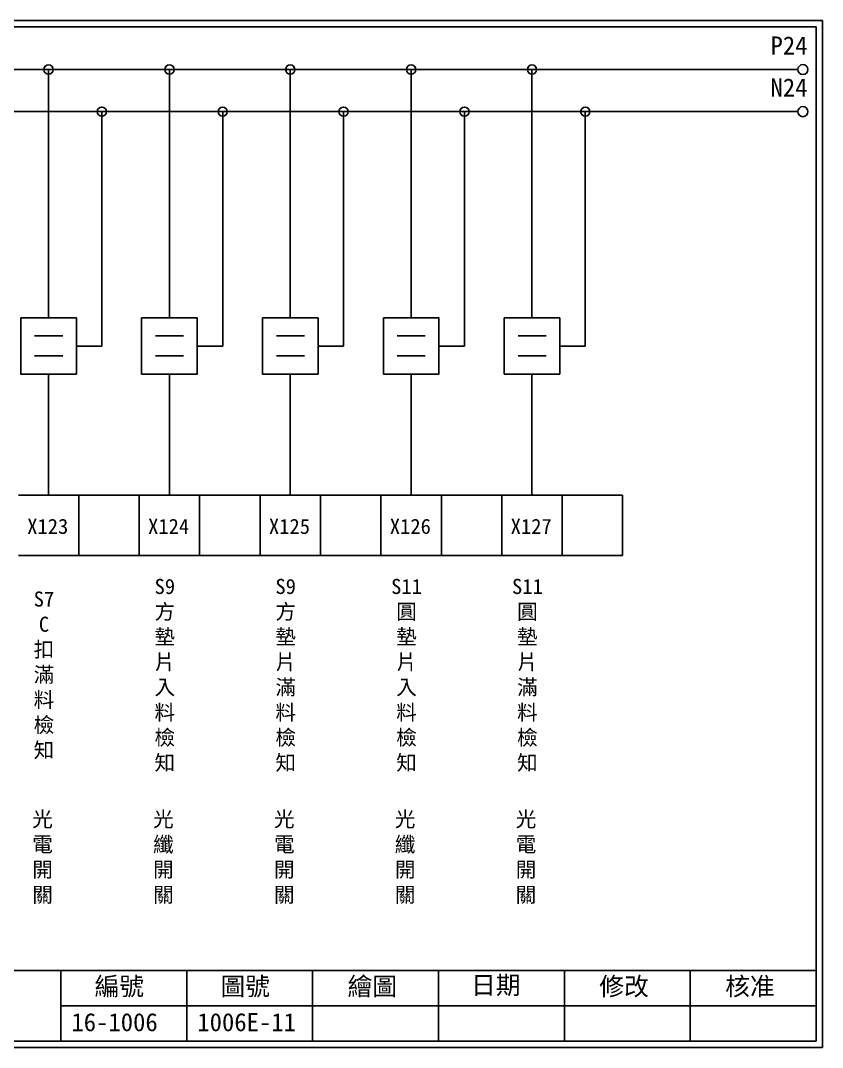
# Model space of a CAD drawing. Extents: x 275 to 562, y 265 to 469.
# Drawn here: x 402.7 to 561.9, y 264.9 to 468.9 of the extents above; entities that cross this region are included whole.
import ezdxf

# ---------------------------------------------------------------- set-up
doc = ezdxf.new("R2010")
doc.units = 0
doc.layers.get('0').update_dxf_attribs({"linetype": 'CONTINUOUS'})
doc.layers.add('圖框層', color=7, linetype='CONTINUOUS')
doc.layers.add('標尺寸層', color=3, linetype='CONTINUOUS')
doc.styles.add('CNS', font='romanc.shx', dxfattribs={"bigfont": 'chineset.shx'})
doc.styles.add('STSL', font='kaiu.ttf')

msp = doc.modelspace()

# ---------------------------------------------------------------- linework, layer by layer
at = {"color": 7}
for p, q in [((418.8, 404.26), (418.8, 450.82)), ((442.8, 404.26), (442.8, 450.82)), ((466.8, 404.26), (466.8, 450.82)), ((490.8, 404.26), (490.8, 450.82)), ((514.8, 404.26), (514.8, 450.82)), ((413.74, 404.26), (418.8, 404.26)), ((437.74, 404.26), (442.8, 404.26)), ((461.74, 404.26), (466.8, 404.26)), ((485.74, 404.26), (490.8, 404.26)), ((509.74, 404.26), (514.8, 404.26))]:
    msp.add_line(p, q, dxfattribs=at)
for points in [[(402.71, 409.84), (413.74, 409.84), (413.74, 398.68), (402.71, 398.68)], [(426.71, 409.84), (437.74, 409.84), (437.74, 398.68), (426.71, 398.68)], [(450.71, 409.84), (461.74, 409.84), (461.74, 398.68), (450.71, 398.68)], [(474.71, 409.84), (485.74, 409.84), (485.74, 398.68), (474.71, 398.68)], [(498.71, 409.84), (509.74, 409.84), (509.74, 398.68), (498.71, 398.68)]]:
    msp.add_lwpolyline(points, close=True, dxfattribs=at)
for centre in [(558.02, 459.17), (558.02, 450.82)]:
    msp.add_circle(centre, 1, dxfattribs=at)
at = {"layer": '圖框層', "color": 7}
for p, q in [((561.9, 468.91), (274.9, 468.91)), ((560.65, 467.66), (276.15, 467.66)), ((560.65, 266.2), (560.65, 467.66)), ((561.9, 264.95), (561.9, 468.91)), ((276.15, 280.2), (560.65, 280.2)), ((410.65, 266.2), (410.65, 280.2)), ((435.65, 266.2), (435.65, 280.2)), ((460.65, 266.2), (460.65, 280.2)), ((485.65, 266.2), (485.65, 280.2)), ((510.65, 266.2), (510.65, 280.2)), ((535.65, 266.2), (535.65, 280.2)), ((410.65, 273.2), (560.65, 273.2)), ((276.15, 266.2), (560.65, 266.2)), ((274.9, 264.95), (561.9, 264.95))]:
    msp.add_line(p, q, dxfattribs=at)
at = {"layer": '標尺寸層', "color": 7}
for p, q in [((279.42, 459.17), (557.02, 459.17)), ((408.22, 409.84), (408.22, 459.17)), ((432.22, 409.84), (432.22, 459.17)), ((456.22, 409.84), (456.22, 459.17)), ((480.22, 409.84), (480.22, 459.17)), ((504.22, 409.84), (504.22, 459.17)), ((279.42, 450.82), (557.02, 450.82)), ((405.46, 406.29), (411.03, 406.29)), ((429.46, 406.29), (435.03, 406.29)), ((453.46, 406.29), (459.03, 406.29)), ((477.46, 406.29), (483.03, 406.29)), ((501.46, 406.29), (507.03, 406.29)), ((405.46, 402.32), (411.03, 402.32)), ((429.46, 402.32), (435.03, 402.32)), ((453.46, 402.32), (459.03, 402.32)), ((477.46, 402.32), (483.03, 402.32)), ((501.46, 402.32), (507.03, 402.32)), ((408.22, 398.68), (408.22, 374.64)), ((432.22, 398.68), (432.22, 374.64)), ((456.22, 398.68), (456.22, 374.64)), ((480.22, 398.68), (480.22, 374.64)), ((504.22, 398.68), (504.22, 374.64)), ((402.22, 374.64), (414.22, 374.64)), ((414.22, 374.64), (414.22, 362.64)), ((414.22, 374.64), (426.22, 374.64)), ((414.22, 362.64), (414.22, 374.64)), ((426.22, 374.64), (426.22, 362.64)), ((426.22, 374.64), (438.22, 374.64)), ((426.22, 362.64), (426.22, 374.64)), ((438.22, 374.64), (438.22, 362.64)), ((438.22, 374.64), (450.22, 374.64)), ((438.22, 362.64), (438.22, 374.64)), ((450.22, 374.64), (450.22, 362.64)), ((450.22, 374.64), (462.22, 374.64)), ((450.22, 362.64), (450.22, 374.64)), ((462.22, 374.64), (462.22, 362.64)), ((462.22, 374.64), (474.22, 374.64)), ((462.22, 362.64), (462.22, 374.64)), ((474.22, 374.64), (474.22, 362.64)), ((474.22, 374.64), (486.22, 374.64)), ((474.22, 362.64), (474.22, 374.64)), ((486.22, 374.64), (486.22, 362.64)), ((486.22, 374.64), (498.22, 374.64)), ((486.22, 362.64), (486.22, 374.64)), ((498.22, 374.64), (498.22, 362.64)), ((498.22, 374.64), (510.22, 374.64)), ((498.22, 362.64), (498.22, 374.64)), ((510.22, 374.64), (510.22, 362.64)), ((510.22, 374.64), (522.22, 374.64)), ((510.22, 362.64), (510.22, 374.64)), ((522.22, 374.64), (522.22, 362.64)), ((414.22, 362.64), (402.22, 362.64)), ((426.22, 362.64), (414.22, 362.64)), ((438.22, 362.64), (426.22, 362.64)), ((450.22, 362.64), (438.22, 362.64)), ((462.22, 362.64), (450.22, 362.64)), ((474.22, 362.64), (462.22, 362.64)), ((486.22, 362.64), (474.22, 362.64)), ((498.22, 362.64), (486.22, 362.64)), ((510.22, 362.64), (498.22, 362.64)), ((522.22, 362.64), (510.22, 362.64))]:
    msp.add_line(p, q, dxfattribs=at)
for centre in [(408.22, 459.17), (432.22, 459.17), (456.22, 459.17), (480.22, 459.17), (504.22, 459.17), (418.8, 450.82), (442.8, 450.82), (466.8, 450.82), (490.8, 450.82), (514.8, 450.82)]:
    msp.add_circle(centre, 0.92, dxfattribs=at)

# ---------------------------------------------------------------- texts
at = {"layer": '圖框層', "color": 7, "style": 'STSL'}
for s, height, p in [('P24', 3.6, (551.58, 462.16)), ('N24', 3.6, (551.58, 453.81)), ('X123', 3, (403.98, 366.95)), ('X124', 3, (427.98, 366.95)), ('X125', 3, (451.98, 366.95)), ('X126', 3, (475.98, 366.95)), ('X127', 3, (499.98, 366.95)), ('繪圖', 3.6, (467.59, 275.29)), ('日期', 3.6, (492.12, 275.53)), ('編號', 3.6, (417.36, 275.28)), ('圖號', 3.6, (442.36, 275.28)), ('修改', 3.6, (517.59, 275.29)), ('核准', 3.6, (542.59, 275.29)), ('16-1006', 3.6, (412.76, 268.17)), ('1006E-11', 3.6, (437.76, 268.17))]:
    msp.add_text(s, height=height, dxfattribs=at).set_placement(p)
at = {"layer": '標尺寸層', "color": 7, "char_height": 3, "width": 4.9608, "attachment_point": 5, "style": 'CNS'}
for s, insert in [('{\\fDFKai-SB|b0|i0|c136|p65;S9方墊片入料檢知}', (431.31, 338.85)), ('{\\fDFKai-SB|b0|i0|c136|p65;S9方墊片滿料檢知}', (455.31, 338.85)), ('{\\fDFKai-SB|b0|i0|c136|p65;S11圓墊片入料檢知}', (479.31, 338.85)), ('{\\fDFKai-SB|b0|i0|c136|p65;S11圓墊片滿料檢知}', (503.31, 338.85)), ('{\\fDFKai-SB|b0|i0|c136|p65;S7\\PC扣滿料檢知}', (407.31, 338.85)), ('{\\fDFKai-SB|b0|i0|c136|p65;光電開關}', (407.03, 302.62)), ('{\\fDFKai-SB|b0|i0|c136|p65;光纖開關}', (431.03, 302.62)), ('{\\fDFKai-SB|b0|i0|c136|p65;光電開關}', (455.03, 302.62)), ('{\\fDFKai-SB|b0|i0|c136|p65;光纖開關}', (479.03, 302.62)), ('{\\fDFKai-SB|b0|i0|c136|p65;光電開關}', (503.03, 302.62))]:
    msp.add_mtext(s, dxfattribs=dict(at, insert=insert))

doc.saveas('drawing.dxf')
